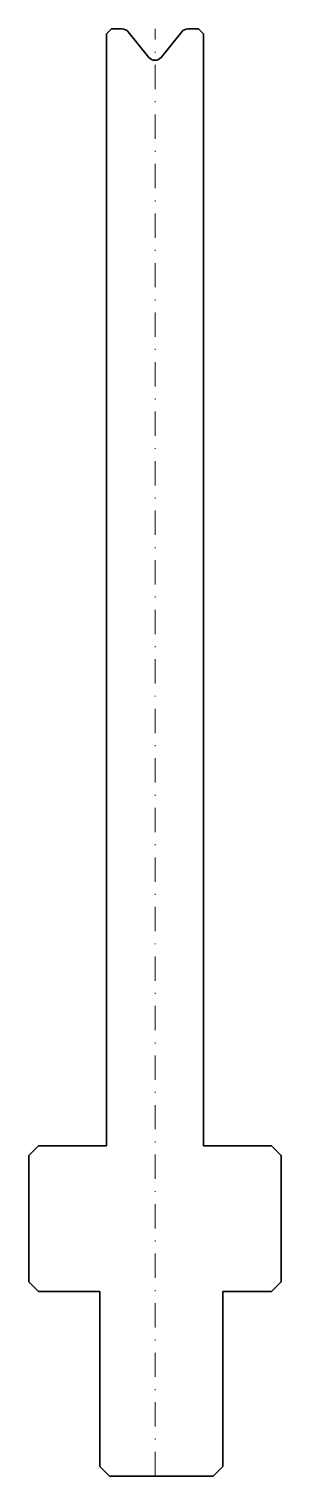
# Model space of a CAD drawing. Header units: millimetres. Extents: x -13 to 13, y -149 to 0.
import ezdxf

# ---------------------------------------------------------------- set-up
doc = ezdxf.new("R2010")
doc.units = ezdxf.units.MM
doc.header["$LTSCALE"] = 5
doc.linetypes.add('AUSGEZOGEN', pattern=[0])
doc.linetypes.add('DASHDOT', pattern=[1, 0.5, -0.25, 0, -0.25])
doc.layers.add('2', color=7, linetype='Continuous')

msp = doc.modelspace()

# ---------------------------------------------------------------- linework, layer by layer
at = {"layer": '2', "color": 7, "linetype": 'DASHDOT', "lineweight": 18}
msp.add_line((0, -149), (0, 0), dxfattribs=at)
at = {"layer": '2', "color": 7, "linetype": 'AUSGEZOGEN', "lineweight": 35}
for p, q in [((-5, -0.5), (-4.5, 0)), ((-5, -115), (-5, -0.5)), ((-4.5, 0), (-3.38, 0)), ((-2.76, -0.3), (-0.62, -2.94)), ((0.62, -2.94), (2.76, -0.3)), ((3.38, 0), (4.5, 0)), ((4.5, 0), (5, -0.5)), ((5, -0.5), (5, -115)), ((-13, -116), (-12, -115)), ((-13, -129), (-13, -116)), ((-12, -115), (-5, -115)), ((5, -115), (12, -115)), ((12, -115), (13, -116)), ((13, -116), (13, -129)), ((-12, -130), (-13, -129)), ((13, -129), (12, -130)), ((-5.7, -130), (-12, -130)), ((-5.7, -148), (-5.7, -130)), ((12, -130), (7, -130)), ((7, -130), (7, -148)), ((-4.7, -149), (-5.7, -148)), ((6, -149), (-4.7, -149)), ((7, -148), (6, -149))]:
    msp.add_line(p, q, dxfattribs=at)
for centre, start, end in [((-3.38, -0.8), 39, 90), ((3.38, -0.8), 90, 141), ((0, -2.43), 219, 321)]:
    msp.add_arc(centre, 0.8, start, end, dxfattribs=at)

doc.saveas('drawing.dxf')
